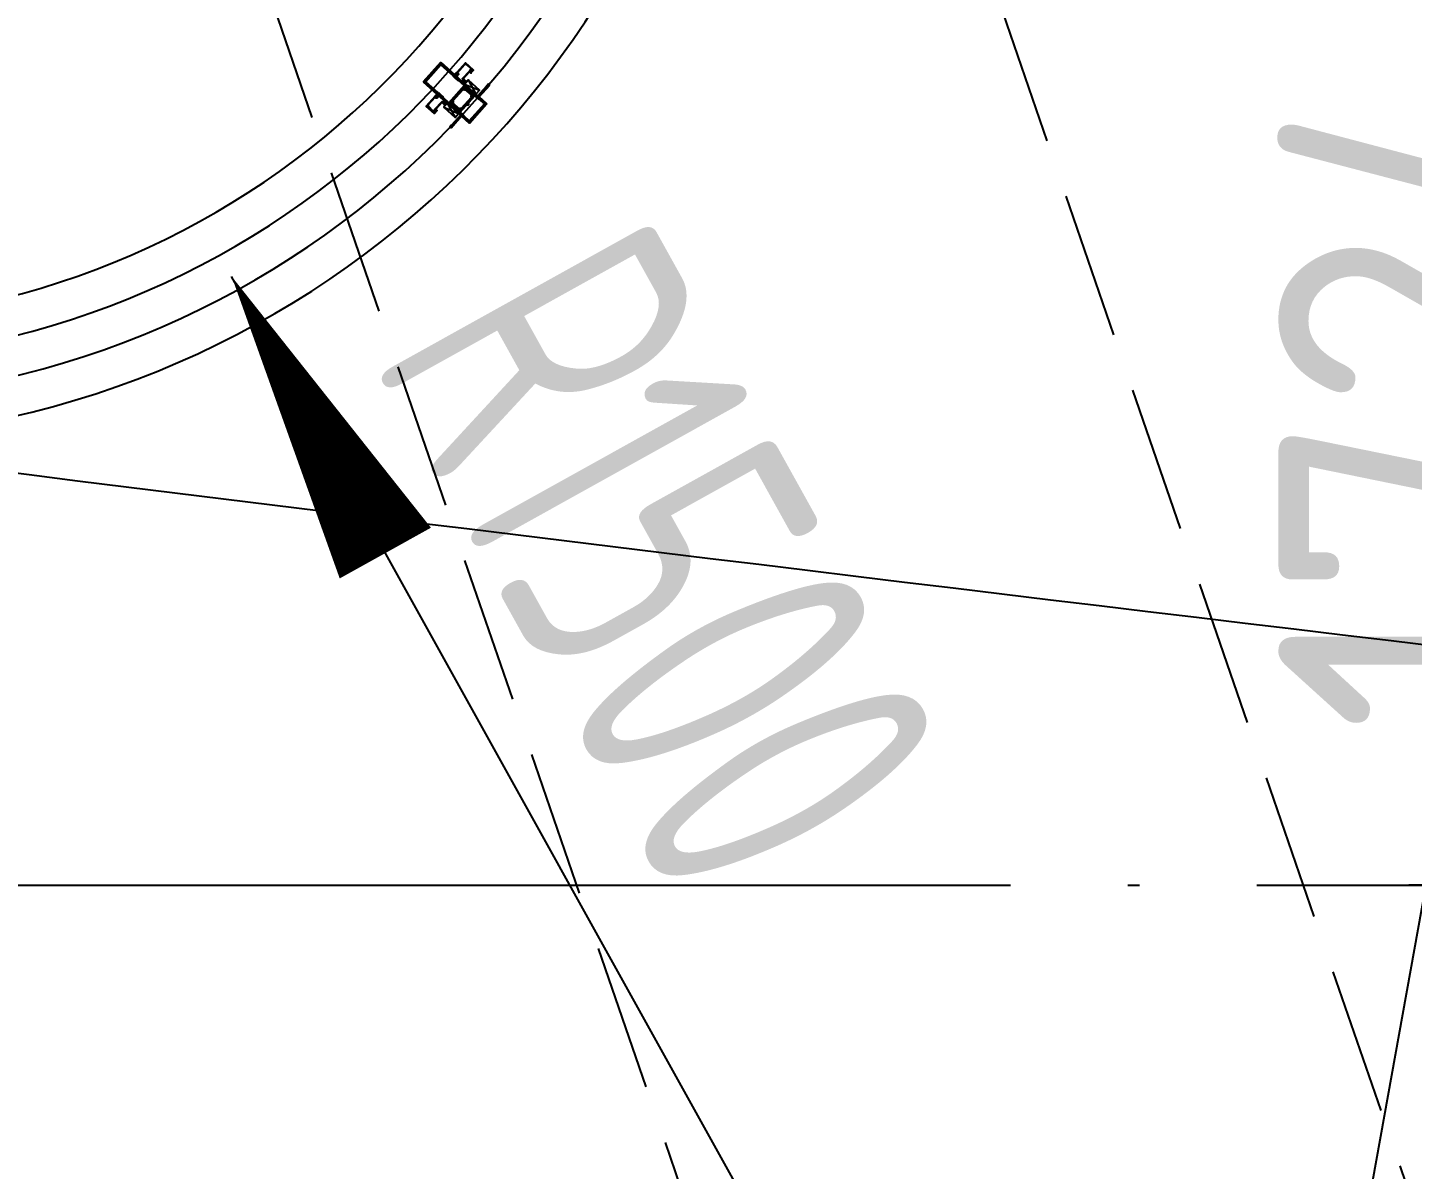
# Model space of a CAD drawing. Header units: inches. Extents: x 0 to 1813292486, y 0 to 3473589894.
# Drawn here: x 600532666 to 600535030, y 3473203533 to 3473205481 of the extents above; entities that cross this region are included whole.
import ezdxf

# ---------------------------------------------------------------- set-up
doc = ezdxf.new("R2010")
doc.units = ezdxf.units.IN
doc.header["$LTSCALE"] = 1000
doc.header["$MEASUREMENT"] = 0
doc.linetypes.add('AX-MALL-GIRD-200$0$DOTE', pattern=[2.42, 2, -0.2, 0.02, -0.2])
doc.linetypes.add('AX-MALL-WALL-P02-QT$0$DASH', pattern=[0.35, 0.25, -0.1])
for name, color, linetype in [('A-Anno-Note', 241, 'Continuous'), ('AX-MALL-DIM-P02$0$A-Anno-Dims', 3, 'Continuous'), ('AX-MALL-DIM-P02$0$A-Detl-Thin', 131, 'Continuous'), ('AX-MALL-DIM-SY-P02$0$DIM_IDEN', 3, 'Continuous'), ('AX-MALL-GIRD-200$0$A-Grid', 222, 'AX-MALL-GIRD-200$0$DOTE'), ('AX-MALL-P02-200$0$A-Anno-Note', 241, 'Continuous'), ('AX-MALL-WALL-P02$0$A-Anno-Note', 241, 'Continuous'), ('AX-MALL-WALL-P02-QT$0$A-Anno-Note', 241, 'Continuous'), ('AX-MALL-WALL-P02-QT$0$A-Curt', 151, 'Continuous'), ('AX-MALL-WALL-P02-QT$0$A-Detl-Patt', 8, 'Continuous'), ('AX-MALL-WALL-P02-QT$0$A-Detl-Thin', 131, 'Continuous'), ('AX-MALL-WALL-P02-QT$0$A-Wind', 4, 'Continuous'), ('AX-MALL-WALL-P02-QT$0$GASKET', 2, 'Continuous'), ('AX-MALL-WALL-P02-QT$0$STSF', 2, 'Continuous'), ('AX-MALL-ZTKD-P02$0$A-Anno-Note', 241, 'Continuous')]:
    doc.layers.add(name, color=color, linetype=linetype)
doc.layers.add('AX-MALL-WALL-P02-QT$0$AM_SUPPR', color=6, linetype='Continuous', lineweight=30)
doc.styles.add('AX-MALL-DIM-P02$0$_TCH_DIM', font='gbenor.shx')
doc.styles.add('AX-MALL-DIM-P02$0$_TCH_DIM_T3', font='gbenor.shx')
doc.dimstyles.new('AX-MALL-DIM-P02$0$_TCH_ARCH&&180', dxfattribs={"dimtxt": 535.5, "dimasz": 270, "dimexe": 450, "dimexo": 450, "dimgap": 137.25, "dimtad": 1, "dimdec": 0, "dimzin": 0, "dimdsep": 46, "dimtxsty": 'AX-MALL-DIM-P02$0$_TCH_DIM_T3', "dimblk": 'AX-MALL-DIM-P02$0$_ArchTick', "dimcen": 0.09, "dimclrt": 7, "dimazin": 2, "dimtfac": 1, "dimtdec": 0, "dimtix": 1, "dimtmove": 2, "dimatfit": 3, "dimfxl": 500, "dimtolj": 1, "dimtzin": 0, "dimarcsym": 0})
doc.dimstyles.new('AX-MALL-DIM-P02$0$_TCH_ARROW&&180', dxfattribs={"dimtxt": 535.5, "dimasz": 540, "dimexe": 450, "dimexo": 450, "dimgap": 137.25, "dimtad": 1, "dimdec": 0, "dimzin": 0, "dimdsep": 46, "dimtxsty": 'AX-MALL-DIM-P02$0$_TCH_DIM_T3', "dimcen": 0.09, "dimclrt": 7, "dimaunit": 1, "dimadec": 3, "dimazin": 2, "dimtfac": 1, "dimtdec": 0, "dimtix": 1, "dimtmove": 2, "dimatfit": 3, "dimfxl": 500, "dimtolj": 1, "dimtzin": 0, "dimarcsym": 0})

# ---------------------------------------------------------------- blocks, each defined once
blk = doc.blocks.new('AX-MALL-GIRD-200')
at = {"layer": 'AX-MALL-GIRD-200$0$A-Grid'}
blk.add_line((600215588.6, 3473125707.5), (600573484.6, 3472992380.8), dxfattribs=at)
blk = doc.blocks.new('AX-MALL-WALL-P02-QT$0$tj')
at = {"layer": 'AX-MALL-WALL-P02-QT$0$A-Detl-Patt'}
h = blk.add_hatch(dxfattribs=at)
h.set_pattern_fill('STEEL', color=256, scale=100, angle=50.4318)
h.set_pattern_definition([(75, (-14278.2, 156289.83), (-153.340725, 41.08752), []), (75, (-14317.88, 156358.57), (-153.340725, 41.08752), [])])
edge = h.paths.add_edge_path()
edge.add_line((88101.3, 47666.6), (87883.9, 47459.8))
edge.add_line((87883.9, 47459.8), (91571.5, 43584.6))
edge.add_arc((262949.4, 558937.7), 543101.4, 251.605736, 260.028867)
edge.add_arc((172180.8, -2862.1), 27100, 64.71287, 96.9316, ccw=False)
edge.add_arc((262949, 558936.3), 543100, 261.615511, 271.725148)
edge.add_line((279299, 16082.5), (279299, 16382.7))
edge.add_arc((262949, 558936.3), 542800, 261.620204, 271.726101, ccw=False)
edge.add_arc((172180.8, -2862.1), 27400, 64.80632, 96.83816)
edge.add_arc((262949.4, 558937.7), 542801.4, 251.613639, 260.024173, ccw=False)
edge.add_line((91737.3, 43845.7), (88101.3, 47666.6))
blk.add_lwpolyline([(88103, 47737.3), (87813.2, 47461.6), (91543.9, 43541.1, 0.036779), (168908.9, 23989.2, -0.141654), (183742.1, 21592.7, 0.044166), (279349, 16034), (279349, 16434.2, -0.044144), (183859, 21979.8, 0.140545), (168919.8, 24393.5, -0.036705), (91764.9, 43889.2), (88103, 47737.3)], format="xyb", dxfattribs=at)
blk.add_lwpolyline([(88101.3, 47666.6), (87883.9, 47459.8), (91571.5, 43584.6, 0.036769), (168910.3, 24039.8, -0.141514), (183756.7, 21641.1, 0.04414), (279299, 16082.5), (279299, 16382.7, -0.044124), (183844.5, 21931.4, 0.140683), (168918.5, 24342.9, -0.036714), (91737.3, 43845.7)], format="xyb", close=True, dxfattribs=at)
blk = doc.blocks.new('AX-MALL-WALL-P02-QT$0$A$C40565891')
h = blk.add_hatch()
h.set_pattern_fill('NET', color=6, scale=0.5, angle=315)
h.set_pattern_definition([(225, (-8954763.8857, -14331520.9494), (-1.12253201513, 1.12253201513), []), (135, (-8954763.8857, -14331520.9494), (1.12253201513, 1.12253201513), [])])
edge = h.paths.add_edge_path()
edge.add_line((-2.9, -1), (-17.1, -1))
edge.add_arc((-17.1, -2), 1, 90, 120)
edge.add_line((-17.6, -1.1), (-19.3, -2.1))
edge.add_line((-19.3, -2.1), (-19.6, -2.1))
edge.add_arc((-19.6, -1.7), 0.4, 180, 270, ccw=False)
edge.add_line((-20, -1.7), (-20, 1.7))
edge.add_arc((-19.6, 1.7), 0.4, 90, 180, ccw=False)
edge.add_line((-19.6, 2.1), (-19.3, 2.1))
edge.add_line((-19.3, 2.1), (-17.6, 1.1))
edge.add_arc((-17.1, 2), 1, 240, 270)
edge.add_line((-17.1, 1), (-2.9, 1))
edge.add_arc((-2.9, 2), 1, 270, 300)
edge.add_line((-2.4, 1.1), (-0.7, 2.1))
edge.add_line((-0.7, 2.1), (-0.4, 2.1))
edge.add_arc((-0.4, 1.7), 0.4, 0, 90, ccw=False)
edge.add_line((0, 1.7), (0, -1.7))
edge.add_arc((-0.4, -1.7), 0.4, 270, 360, ccw=False)
edge.add_line((-0.4, -2.1), (-0.7, -2.1))
edge.add_line((-0.7, -2.1), (-2.4, -1.1))
edge.add_arc((-2.9, -2), 1, 60, 90)
at = {"layer": 'AX-MALL-WALL-P02-QT$0$STSF', "lineweight": 40}
blk.add_lwpolyline([(-2.9, -1), (-17.1, -1, 0.131652), (-17.6, -1.1), (-19.3, -2.1), (-19.6, -2.1, -0.414214), (-20, -1.7), (-20, 1.7, -0.414214), (-19.6, 2.1), (-19.3, 2.1), (-17.6, 1.1, 0.131652), (-17.1, 1), (-2.9, 1, 0.131652), (-2.4, 1.1), (-0.7, 2.1), (-0.4, 2.1, -0.414214), (0, 1.7), (0, -1.7, -0.414214), (-0.4, -2.1), (-0.7, -2.1), (-2.4, -1.1, 0.131652)], format="xyb", close=True, dxfattribs=at)
blk = doc.blocks.new('AX-MALL-WALL-P02-QT$0$A$C448B1DB9')
at = {"layer": 'AX-MALL-WALL-P02-QT$0$AM_SUPPR', "color": 3}
for points in [[(-12.5, 46.6), (12.5, 46.6, -0.266079), (13.3, 46.1), (14.2, 44.6, 0.266079), (15.1, 44.1), (16.4, 44.1, 0.57968), (16.5, 44.3), (15.5, 46), (15.5, 46.3, -0.414214), (15.8, 46.6), (19.2, 46.6, 0.196262), (19.4, 46.7, -0.664495), (20.2, 46.3), (20.2, 46.2), (19.9, 44.3, -0.310745), (19.7, 44.1), (19.5, 44.1, 0.57735), (19.5, 43.8), (19.8, 43.4, 0.176327), (20, 43.3), (22.7, 43.1, 0.548619), (22.9, 43.4), (22.3, 45, 0.315299), (22.1, 45.1), (21.9, 45.1, -0.414214), (21.7, 45.3), (21.7, 46.3, -0.414214), (22, 46.6), (22, 52.4), (27, 52.4), (27, 55.1), (25.9, 56.3, 0.668179), (25, 55.9), (25, 54.4), (22, 54.4), (22, 72.4), (25, 72.4), (25, 70.9, 0.668179), (25.9, 70.5), (27, 71.7), (27, 73.9), (22, 73.9), (22, 105.2), (-22, 105.2), (-22, 73.9), (-27, 73.9), (-27, 71.7), (-25.9, 70.5, 0.668179), (-25, 70.9), (-25, 72.4), (-22, 72.4), (-22, 54.4), (-25, 54.4), (-25, 55.9, 0.668179), (-25.9, 56.3), (-27, 55.1), (-27, 52.4), (-22, 52.4), (-22, 46.6, -0.414214), (-21.7, 46.3), (-21.7, 45.3, -0.414214), (-21.9, 45.1), (-22.1, 45.1, 0.315299), (-22.3, 45), (-22.9, 43.4, 0.548619), (-22.7, 43.1), (-20, 43.3, 0.176327), (-19.8, 43.4), (-19.5, 43.8, 0.57735), (-19.5, 44.1), (-19.7, 44.1, -0.310745), (-19.9, 44.3), (-20.2, 46.2), (-20.2, 46.3, -0.664495), (-19.4, 46.7, 0.196262), (-19.2, 46.6), (-15.8, 46.6, -0.414214), (-15.5, 46.3), (-15.5, 46), (-16.5, 44.3, 0.57968), (-16.4, 44.1), (-15.1, 44.1, 0.266079), (-14.2, 44.6), (-13.3, 46.1, -0.266079), (-12.5, 46.6), (-12.5, 46.6)], [(-12.5, 26.6), (-12.5, 26.6, -0.266079), (-13.3, 27.1), (-14.2, 28.6, 0.266079), (-15.1, 29.1), (-16.4, 29.1, 0.57968), (-16.5, 28.9), (-15.5, 27.2), (-15.5, 26.9, -0.414214), (-15.8, 26.6), (-19.2, 26.6, 0.196262), (-19.4, 26.5, -0.664495), (-20.2, 26.9), (-20.2, 27), (-19.9, 28.9, -0.310745), (-19.7, 29.1), (-19.5, 29.1, 0.57735), (-19.5, 29.4), (-19.8, 29.8, 0.176327), (-20, 29.9), (-22.7, 30.1, 0.548619), (-22.9, 29.8), (-22.3, 28.2, 0.315299), (-22.1, 28.1), (-21.9, 28.1, -0.414214), (-21.7, 27.9), (-21.7, 26.9, -0.414214), (-22, 26.6), (-22, 20), (-44, 20), (-44, 20.4), (-45, 20.1), (-45, 20.4), (-46, 20.1), (-46, 20.4), (-47, 20.1), (-47, 20.4), (-48, 20.1), (-48, 20.4), (-49, 20.4), (-49, 18), (-22, 18), (-22, 0), (22, 0), (22, 18), (49, 18), (49, 20.4), (48, 20.4), (48, 20.1), (47, 20.4), (47, 20.1), (46, 20.4), (46, 20.1), (45, 20.4), (45, 20.1), (44, 20.4), (44, 20), (22, 20), (22, 26.6, -0.414214), (21.7, 26.9), (21.7, 27.9, -0.414214), (21.9, 28.1), (22.1, 28.1, 0.315299), (22.3, 28.2), (22.9, 29.8, 0.548619), (22.7, 30.1), (20, 29.9, 0.176327), (19.8, 29.8), (19.5, 29.4, 0.57735), (19.5, 29.1), (19.7, 29.1, -0.310745), (19.9, 28.9), (20.2, 27), (20.2, 26.9, -0.664495), (19.4, 26.5, 0.196262), (19.2, 26.6), (15.8, 26.6, -0.414214), (15.5, 26.9), (15.5, 27.2), (16.5, 28.9, 0.57968), (16.4, 29.1), (15.1, 29.1, 0.266079), (14.2, 28.6), (13.3, 27.1, -0.266079), (12.5, 26.6), (-12.5, 26.6)]]:
    blk.add_lwpolyline(points, format="xyb", dxfattribs=at)
for points in [[(-19.8, 103), (-19.8, 103), (-19.8, 74.7), (-19, 73.7), (-19, 68.7), (-19, 63.7), (-20, 62.7), (-20, 48.8), (20, 48.8), (20, 62.7), (19, 63.7), (19, 68.7), (19, 73.7), (19.8, 74.7), (19.8, 103), (-19.8, 103)], [(-19, 24.4), (-19, 16.6), (-19.8, 15.6), (-19.8, 2.2), (-19.8, 2.2), (19.8, 2.2), (19.8, 15.6), (19, 16.6), (19, 24.4), (-19, 24.4)]]:
    blk.add_lwpolyline(points, dxfattribs=at)
at = {"color": 6, "ltscale": 10, "xscale": -1, "rotation": 90}
blk.add_blockref('AX-MALL-WALL-P02-QT$0$A$C40565891', (-17.7, 26.6), dxfattribs=at)
at = {"color": 6, "ltscale": 10, "rotation": 270}
blk.add_blockref('AX-MALL-WALL-P02-QT$0$A$C40565891', (17.7, 26.6), dxfattribs=at)
blk = doc.blocks.new('AX-MALL-WALL-P02-QT$0$A$C45704BEF')
at = {"color": 3, "ltscale": 10}
blk.add_lwpolyline([(18.8, -25), (17.5, -25), (17.5, -23), (15.5, -23), (15.5, -7), (18.5, -7), (18.5, -5.3, 0.414214), (18.2, -5), (17.8, -5, 0.414), (17.5, -5.3), (17.5, -5.7, -0.483847), (17.1, -6), (15.9, -5.7), (15.9, -1.3), (17.1, -1, -0.47418), (17.5, -1.3), (17.5, -1.7, 0.414), (17.8, -2), (18.2, -2, 0.414214), (18.5, -1.7), (18.5, 0), (0, 0), (0, -22.9), (1, -22.9), (1, -22.4), (3, -22.4, -0.414214), (3.5, -22.9), (3.5, -25), (2.9, -25.5, 0.498868), (2.9, -25.9), (5, -27.4, 0.819287), (5.5, -27), (4.5, -25.5), (4.5, -22.9, 0.414214), (3, -21.4), (1, -21.4), (1, -3.2, -0.414209), (3.2, -1), (14.5, -1), (14.5, -6), (14.5, -6), (14.5, -24), (16.5, -24), (16.5, -25), (16.5, -27.2, 0.658242), (17.3, -27.6), (19.1, -25.9, 0.682714), (18.8, -25)], format="xyb", dxfattribs=at)
blk = doc.blocks.new('AX-MALL-WALL-P02-QT$0$尺寸分格点')
at = {"ltscale": 10}
h = blk.add_hatch(color=1, dxfattribs=at)
h.dxf.hatch_style = 1
edge = h.paths.add_edge_path()
edge.add_line((0, -1.5), (0, 0))
edge.add_line((0, 0), (-1.5, 0))
edge.add_arc((0, 0), 1.5, 180, 270)
edge = h.paths.add_edge_path()
edge.add_line((0, 1.5), (0, 0))
edge.add_line((0, 0), (1.5, 0))
edge.add_arc((0, 0), 1.5, 0, 90)
for p, q in [((-2.5, 0), (2.5, 0)), ((0, -2.5), (0, 2.5))]:
    blk.add_line(p, q)
blk.add_circle((0, 0), 1.5)
blk = doc.blocks.new('AX-MALL-WALL-P02-QT$0$定位点')
blk.add_blockref('AX-MALL-WALL-P02-QT$0$尺寸分格点', (0, 0))
blk = doc.blocks.new('AX-MALL-WALL-P02-QT$0$A$C25E90160')
at = {"color": 6}
for p, q in [((-22, 27), (-31.3, 1)), ((-31.3, 27), (-22, 1)), ((22, 27), (31.3, 1)), ((31.3, 27), (22, 1))]:
    blk.add_line(p, q, dxfattribs=at)
for points in [[(-22, 27), (-31.3, 27), (-31.3, 1), (-22, 1)], [(22, 27), (31.3, 27), (31.3, 1), (22, 1)]]:
    blk.add_lwpolyline(points, close=True, dxfattribs=at)
at = {"color": 6, "ltscale": 10}
blk.add_blockref('AX-MALL-WALL-P02-QT$0$A$C448B1DB9', (0, -23.7), dxfattribs=at)
at = {"color": 6, "ltscale": 10, "xscale": -1, "rotation": 90}
blk.add_blockref('AX-MALL-WALL-P02-QT$0$A$C45704BEF', (-49.9, 50.2), dxfattribs=at)
at = {"color": 6, "ltscale": 10, "rotation": 270}
blk.add_blockref('AX-MALL-WALL-P02-QT$0$A$C45704BEF', (49.9, 50.2), dxfattribs=at)
at = {"layer": 'AX-MALL-WALL-P02-QT$0$GASKET', "extrusion": (0, 0, -1), "zscale": -1, "rotation": 270}
blk.add_blockref('AX-MALL-WALL-P02-QT$0$定位点', (0, 0), dxfattribs=at)
blk = doc.blocks.new('AX-MALL-WALL-P02-QT$0$mqst2')
at = {"color": 6, "ltscale": 10, "xscale": -1, "rotation": 48.044650226295}
blk.add_blockref('AX-MALL-WALL-P02-QT$0$A$C25E90160', (319827.3, -41923.2), dxfattribs=at)
blk = doc.blocks.new('AX-MALL-WALL-P02-QT')
at = {"layer": 'AX-MALL-WALL-P02-QT$0$A-Curt'}
for radius in [1400, 1466.7, 1533.3, 1600]:
    blk.add_arc((600336548.9, 3473083164.8), radius, 253.9164, 339.5682, dxfattribs=at)
at = {"layer": 'AX-MALL-WALL-P02-QT$0$A-Detl-Patt', "linetype": 'AX-MALL-WALL-P02-QT$0$DASH'}
for p, q in [((600337903.7, 3473071256.6), (600338491.9, 3473094969.1)), ((600336646.9, 3473067883.1), (600337235.2, 3473091595.6))]:
    blk.add_line(p, q, dxfattribs=at)
at = {"layer": 'AX-MALL-WALL-P02-QT$0$A-Detl-Thin'}
blk.add_lwpolyline([(600335808.9, 3473081746.9, 0.002483), (600340567.4, 3473079293.1, 0.002483)], format="xyb", dxfattribs=at)
at = {"layer": 'AX-MALL-WALL-P02-QT$0$A-Anno-Note', "rotation": 339.5681613092181}
blk.add_blockref('AX-MALL-WALL-P02-QT$0$mqst2', (600052179.3, 3473232742.4), dxfattribs=at)
at = {"layer": 'AX-MALL-WALL-P02-QT$0$A-Detl-Thin', "rotation": 339.5681613091762}
blk.add_blockref('AX-MALL-WALL-P02-QT$0$tj', (600144118.7, 3473128496.3), dxfattribs=at)
at = {"layer": 'AX-MALL-WALL-P02-QT$0$A-Wind'}
blk.add_blockref('AX-MALL-GIRD-200', (0, 0), dxfattribs=at)
blk = doc.blocks.new('AX-MALL-WALL-P02')
at = {"layer": 'AX-MALL-WALL-P02$0$A-Anno-Note'}
blk.add_blockref('AX-MALL-WALL-P02-QT', (0, 0), dxfattribs=at)
blk = doc.blocks.new('AX-MALL-ZTKD-P02')
at = {"layer": 'AX-MALL-ZTKD-P02$0$A-Anno-Note'}
blk.add_blockref('AX-MALL-GIRD-200', (0, 0), dxfattribs=at)
blk = doc.blocks.new('AX-MALL-DIM-SY-P02')
at = {"layer": 'AX-MALL-DIM-SY-P02$0$DIM_IDEN', "color": 1}
blk.add_line((600339004.1, 3473081146.5), (600334619.7, 3473073745), dxfattribs=at)
blk = doc.blocks.new('*D1046')
at = {"layer": 'AX-MALL-DIM-P02$0$A-Anno-Dims', "color": 0, "lineweight": -2, "transparency": 16777216}
for p, q in [((600337150.4, 3473082930.1), (600336813, 3473083055.7)), ((600336246.2, 3473082583.3), (600336413.1, 3473082902.4))]:
    blk.add_line(p, q, dxfattribs=at)
for start, end in [(22.6366, 65.7051), (156.2576, 199.3261), (242.3946, 339.5682)]:
    blk.add_arc((600336545.4, 3473083155.4), 735.6, start, end, dxfattribs=at)
at = {"layer": 'AX-MALL-DIM-P02$0$A-Anno-Dims', "color": 0, "transparency": 16777216}
for points in [[(600337314.3, 3473083440.3), (600337134.3, 3473083436.8), (600337234.7, 3473082898.7)], [(600335919.3, 3473082970.9), (600335783.2, 3473082853.1), (600336204.5, 3473082503.6)]]:
    blk.add_solid(points, dxfattribs=at)
at = {"layer": 'AX-MALL-DIM-P02$0$A-Anno-Dims', "color": 7, "transparency": 16777216, "insert": (600336663.8, 3473082846.8), "char_height": 535.5, "attachment_point": 5, "rotation": 20.9814, "style": 'AX-MALL-DIM-P02$0$_TCH_DIM_T3'}
blk.add_mtext('\\A1;97°10\'25"', dxfattribs=at)
blk = doc.blocks.new('AX-MALL-DIM-P02$0$_ArchTick')
at = {"color": 0, "linetype": 'ByBlock', "const_width": 0.4}
blk.add_lwpolyline([(-0.5, -0.5), (0.5, 0.5)], dxfattribs=at)
blk = doc.blocks.new('*D1051')
at = {"layer": 'AX-MALL-DIM-P02$0$A-Anno-Dims', "color": 0, "lineweight": -2, "transparency": 16777216}
for p, q in [((600339612.9, 3473081344.6), (600338892.4, 3473081613)), ((600338712.3, 3473079840.4), (600339314.1, 3473081455.9)), ((600339011.1, 3473079729.1), (600338290.6, 3473079997.5))]:
    blk.add_line(p, q, dxfattribs=at)
at = {"layer": 'AX-MALL-DIM-P02$0$A-Anno-Dims', "color": 0, "lineweight": -2, "transparency": 16777216, "xscale": 270, "yscale": 270, "zscale": 270}
for p, rotation in [((600339314.1, 3473081455.9), 69.56816130572619), ((600338712.3, 3473079840.4), 249.5681613057262)]:
    blk.add_blockref('AX-MALL-DIM-P02$0$_ArchTick', p, dxfattribs=dict(at, rotation=rotation))
at = {"layer": 'AX-MALL-DIM-P02$0$A-Anno-Dims', "color": 7, "transparency": 16777216, "insert": (600338633.7, 3473080789.5), "char_height": 535.5, "attachment_point": 5, "rotation": 69.5682, "style": 'AX-MALL-DIM-P02$0$_TCH_DIM_T3'}
blk.add_mtext('\\A1;1724', dxfattribs=at)
blk = doc.blocks.new('AX-MALL-DIM-P02')
at = {"layer": 'AX-MALL-DIM-P02$0$A-Anno-Dims'}
blk.add_lwpolyline([(600336851.4, 3473081138.5, 178.2, 0, 0), (600336770.4, 3473081672.4, 0, 0, 0)], format="xyseb", dxfattribs=at)
blk.add_lwpolyline([(600337062.7, 3473079746.3), (600336824.4, 3473081316.5), (600336770.4, 3473081672.4)], dxfattribs=at)
blk.add_blockref('AX-MALL-DIM-SY-P02', (0, 0), dxfattribs=at)
at = {"layer": 'AX-MALL-DIM-P02$0$A-Detl-Thin'}
blk.add_blockref('AX-MALL-ZTKD-P02', (0, 0), dxfattribs=at)
at = {"layer": 'AX-MALL-DIM-P02$0$A-Anno-Dims', "color": 7, "style": 'AX-MALL-DIM-P02$0$_TCH_DIM', "width": 0.7}
blk.add_text('R1500', height=535.5, rotation=278.6279, dxfattribs=at).set_placement((600336941.2, 3473081461.9))
at = {"layer": 'AX-MALL-DIM-P02$0$A-Anno-Dims'}
dim = blk.add_angular_dim_3p(base=(600336606.763, 3473082422.4214), center=(600336545.393, 3473083155.4371), p1=(600336037.7235, 3473082184.5778), p2=(600337572.0484, 3473082772.9779), dimstyle='AX-MALL-DIM-P02$0$_TCH_ARROW&&180', override={"dimgap": 0}, dxfattribs=at)
dim.commit()
dim.dimension.update_dxf_attribs({"geometry": '*D1046', "text_midpoint": (600336663.7621, 3473082846.7754), "dimtype": 133, "text_rotation": 20.9814})
dim = blk.add_aligned_dim(p1=(600339432.8, 3473079572), p2=(600340034.6, 3473081187.5), distance=768.9, dimstyle='AX-MALL-DIM-P02$0$_TCH_ARCH&&180', dxfattribs=at)
dim.commit()
dim.dimension.update_dxf_attribs({"geometry": '*D1051', "text_midpoint": (600338633.7, 3473080789.5)})
blk = doc.blocks.new('AX-MALL-P02-200')
at = {"layer": 'AX-MALL-P02-200$0$A-Anno-Note'}
blk.add_blockref('AX-MALL-WALL-P02', (0, 0), dxfattribs=at)
blk.add_blockref('AX-MALL-DIM-P02', (0, 0), dxfattribs=at)

msp = doc.modelspace()

# ---------------------------------------------------------------- block references
at = {"layer": 'A-Anno-Note', "rotation": 20.43183869077545}
msp.add_blockref('AX-MALL-P02-200', (1250392458.5, 9048125.7), dxfattribs=at)

doc.saveas('drawing.dxf')
